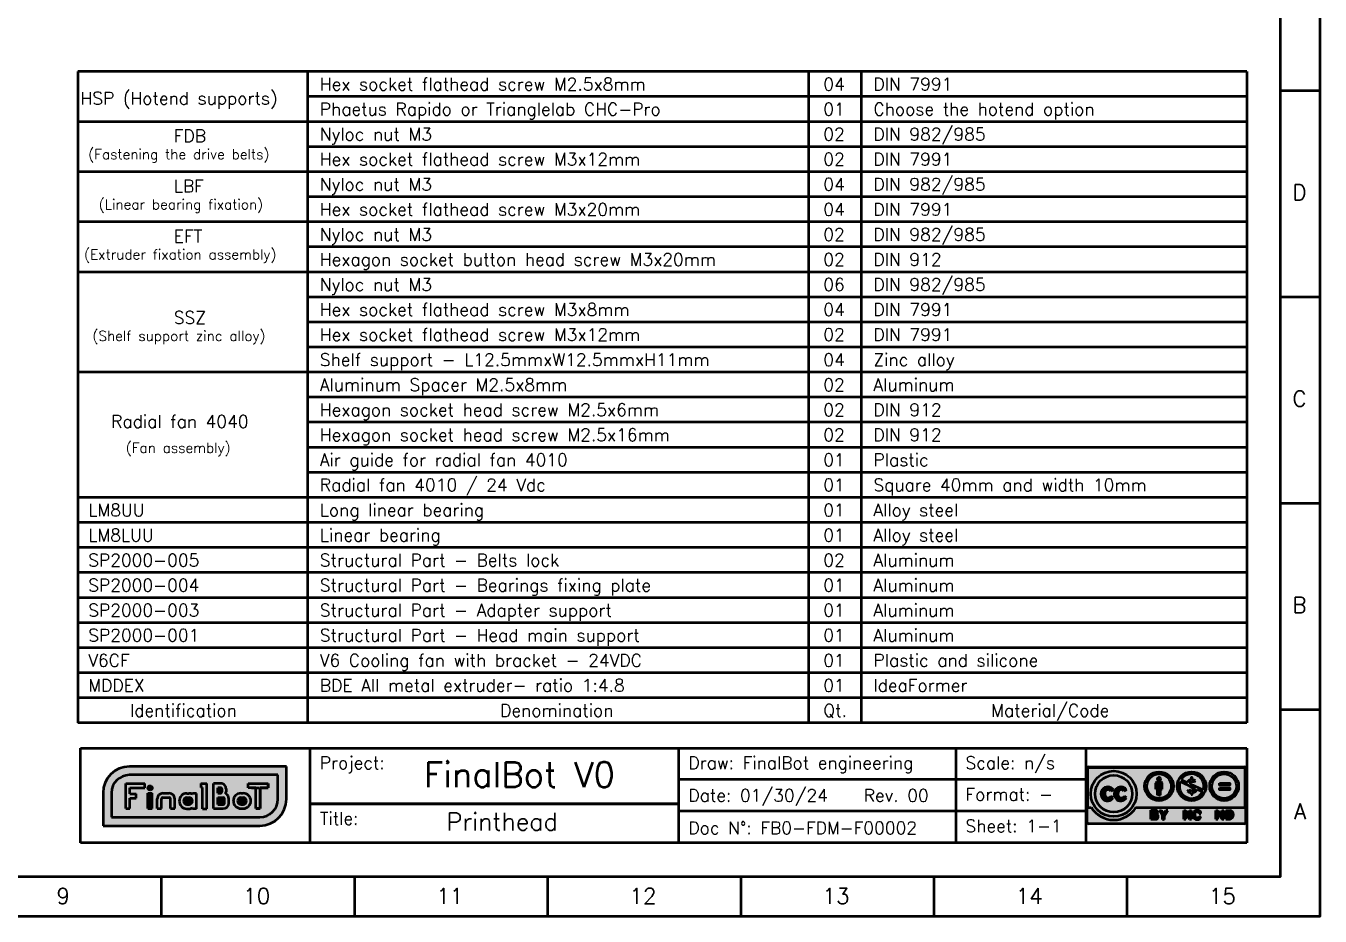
# Model space of a CAD drawing. Extents: x 22021 to 22715, y -7306 to -6812.
# Drawn here: x 22404.6 to 22714.6, y -7306 to -7092.8 of the extents above; entities that cross this region are included whole.
import ezdxf

# ---------------------------------------------------------------- set-up
doc = ezdxf.new("R2010")
doc.units = 0
doc.layers.add('Cotas', color=90, linetype='Continuous')
doc.layers.add('Peças Usinadas', color=120, linetype='Continuous', lineweight=50)
doc.styles.get("Standard").update_dxf_attribs({"font": 'romans.shx'})

# ---------------------------------------------------------------- blocks, each defined once
blk = doc.blocks.new('Logo CC')
at = {"layer": 'Peças Usinadas'}
h = blk.add_hatch(color=252, dxfattribs=at)
h.dxf.hatch_style = 1
h.paths.add_polyline_path([(20.48, 4.9, 0.414214), (20.04, 5.34), (-17.19, 5.34, 0.414214), (-17.63, 4.9), (-17.63, -7.85, 0.414214), (-17.19, -8.29), (20.04, -8.29, 0.414214), (20.48, -7.85), (20.48, 4.9)])
h.paths.add_polyline_path([(-16.56, -4.37), (-17.44, -4.37), (-17.44, 4.9, -0.414214), (-17.19, 5.15), (20.04, 5.15, -0.414214), (20.29, 4.9), (20.29, -4.37), (-5.84, -4.37, -0.563159), (-16.56, -4.37)], flags=16)
h.paths.add_polyline_path([(-16.67, -1.12, -1), (-5.73, -1.12, -1), (-16.67, -1.12)], flags=0)
h.paths.add_polyline_path([(-2.34, -5.06), (-1.12, -5.06, -0.661969), (-0.86, -6.06, -0.788457), (-1.09, -7.22), (-2.34, -7.22), (-2.34, -5.06)], flags=16)
h.paths.add_polyline_path([(-0.23, -5.14), (0.26, -5.14), (0.76, -5.98), (1.27, -5.14), (1.76, -5.14), (1, -6.41), (1, -7.27), (0.76, -7.27), (0.53, -7.27), (0.53, -6.41), (-0.23, -5.14)], flags=16)
h.paths.add_polyline_path([(5.57, -5.1), (6.05, -5.1), (6.97, -6.44), (6.97, -5.1), (7.45, -5.1), (7.45, -7.21), (6.97, -7.21), (6.05, -5.87), (6.05, -7.23), (5.57, -7.23), (5.57, -5.1)], flags=16)
h.paths.add_polyline_path([(7.82, -5.75, -0.213732), (8.48, -5.08, -0.134698), (9.1, -5.09, -0.397759), (9.71, -5.83), (9.24, -5.83, 0.6511), (8.35, -5.62, 0.22418), (8.31, -6.58, 0.699149), (9.24, -6.54), (9.71, -6.54, -0.390337), (8.8, -7.31, -0.329081), (7.83, -6.65, -0.166195), (7.82, -5.75)], flags=16)
h.paths.add_polyline_path([(13.29, -5.1), (13.77, -5.1), (14.7, -6.44), (14.7, -5.1), (15.18, -5.1), (15.18, -7.21), (14.7, -7.21), (13.77, -5.87), (13.77, -7.23), (13.29, -7.23), (13.29, -5.1)], flags=16)
h.paths.add_polyline_path([(15.66, -5.1), (16.59, -5.1, -0.863396), (16.59, -7.21), (15.66, -7.21), (15.66, -5.1)], flags=16)
h.paths.add_polyline_path([(16.02, -5.45), (16.59, -5.45, -0.611418), (16.59, -6.9), (16.02, -6.9), (16.02, -5.45)], flags=0)
h.paths.add_polyline_path([(-1.84, -5.45), (-1.29, -5.45, -0.888745), (-1.29, -5.94), (-1.84, -5.94), (-1.84, -5.45)], flags=0)
h.paths.add_polyline_path([(-1.84, -6.36), (-1.21, -6.36, -0.888745), (-1.21, -6.85), (-1.84, -6.85), (-1.84, -6.36)], flags=0)
h.paths.add_polyline_path([(-6.76, -1.12, -1), (-15.64, -1.12, -1), (-6.76, -1.12)], flags=0)
h.paths.add_polyline_path([(3.13, 0.69, -1), (-3.81, 0.69, -1), (3.13, 0.69)], flags=0)
h.paths.add_polyline_path([(2.59, 0.69, -1), (-3.27, 0.69, -1), (2.59, 0.69)], flags=0)
h.paths.add_polyline_path([(-1.12, 1.44, -0.414214), (-0.92, 1.64), (-0.34, 1.64), (0.23, 1.64, -0.414213), (0.43, 1.44), (0.43, 0), (0, 0), (0, -1.46), (-0.34, -1.46), (-0.69, -1.46), (-0.69, 0), (-1.12, 0), (-1.12, 1.44)], flags=0)
h.paths.add_polyline_path([(10.93, 0.69, -1), (3.99, 0.69, -1), (10.93, 0.69)], flags=0)
h.paths.add_polyline_path([(4.75, 1.8), (6.66, 0.93, 0.109981), (8.05, 0.21, -0.673703), (8.15, -0.15, -0.259108), (6.78, -0.18), (6.51, -0.48, 0.155874), (7.39, -0.85), (7.39, -1.33), (7.63, -1.33), (7.63, -0.85, 0.142846), (8.46, -0.56, 0.147289), (8.76, -0.04), (10.07, -0.64, -0.962523), (4.75, 1.8)], flags=0)
h.paths.add_polyline_path([(7.33, 1.73, -0.154068), (8.15, 1.66), (8.43, 1.96, 0.096441), (7.63, 2.24), (7.63, 2.76), (7.39, 2.76), (7.39, 2.26, 0.305146), (6.45, 1.57), (4.97, 2.24, -0.876811), (10.26, -0.18), (7.26, 1.21, -0.730169), (7.33, 1.73)], flags=0)
h.paths.add_polyline_path([(18.73, 0.69, -1), (11.79, 0.69, -1), (18.73, 0.69)], flags=0)
h.paths.add_polyline_path([(18.19, 0.69, -1), (12.33, 0.69, -1), (18.19, 0.69)], flags=0)
h.paths.add_polyline_path([(14.14, 1.43), (16.6, 1.43), (16.6, 0.97), (14.14, 0.97), (14.14, 1.43)], flags=0)
h.paths.add_polyline_path([(-11.27, -0.18), (-11.88, -0.53, 0.450891), (-13.11, -0.33, 0.349848), (-13.01, -1.97, 0.361747), (-11.79, -1.71), (-11.3, -2.06, -0.517788), (-13.86, -2.29, -0.339698), (-13.89, -0.09, -0.489965), (-11.27, -0.18)], flags=0)
h.paths.add_polyline_path([(-8.12, -0.18), (-8.73, -0.53, 0.450891), (-9.96, -0.33, 0.349848), (-9.86, -1.97, 0.361747), (-8.64, -1.71), (-8.15, -2.06, -0.517788), (-10.71, -2.29, -0.339698), (-10.74, -0.09, -0.489965), (-8.12, -0.18)], flags=0)
h.paths.add_polyline_path([(14.14, 0.28), (16.6, 0.28), (16.6, -0.19), (14.14, -0.19), (14.14, 0.28)], flags=0)
h.paths.add_polyline_path([(0.05, 2.45, -1), (-0.74, 2.45, -1), (0.05, 2.45)], flags=0)
h = blk.add_hatch(color=254, dxfattribs=at)
h.dxf.hatch_style = 1
h.paths.add_polyline_path([(20.29, 4.9, 0.414214), (20.04, 5.15), (-17.19, 5.15, 0.414214), (-17.44, 4.9), (-17.44, -4.37), (-16.56, -4.37, 0.563159), (-5.84, -4.37), (20.29, -4.37), (20.29, 4.9)])
h.paths.add_polyline_path([(-5.73, -1.12, -1), (-16.67, -1.12, -1), (-5.73, -1.12)], flags=16)
h.paths.add_polyline_path([(-6.76, -1.12, -1), (-15.64, -1.12, -1), (-6.76, -1.12)], flags=0)
h.paths.add_polyline_path([(3.13, 0.69, -1), (-3.81, 0.69, -1), (3.13, 0.69)], flags=16)
h.paths.add_polyline_path([(2.59, 0.69, -1), (-3.27, 0.69, -1), (2.59, 0.69)], flags=0)
h.paths.add_polyline_path([(-1.12, 1.44, -0.414214), (-0.92, 1.64), (-0.34, 1.64), (0.23, 1.64, -0.414213), (0.43, 1.44), (0.43, 0), (0, 0), (0, -1.46), (-0.34, -1.46), (-0.69, -1.46), (-0.69, 0), (-1.12, 0), (-1.12, 1.44)], flags=0)
h.paths.add_polyline_path([(10.93, 0.69, -1), (3.99, 0.69, -1), (10.93, 0.69)], flags=16)
h.paths.add_polyline_path([(4.75, 1.8), (6.66, 0.93, 0.109981), (8.05, 0.21, -0.673703), (8.15, -0.15, -0.259108), (6.78, -0.18), (6.51, -0.48, 0.155874), (7.39, -0.85), (7.39, -1.33), (7.63, -1.33), (7.63, -0.85, 0.142846), (8.46, -0.56, 0.147289), (8.76, -0.04), (10.07, -0.64, -0.962523), (4.75, 1.8)], flags=0)
h.paths.add_polyline_path([(7.33, 1.73, -0.154068), (8.15, 1.66), (8.43, 1.96, 0.096441), (7.63, 2.24), (7.63, 2.76), (7.39, 2.76), (7.39, 2.26, 0.305146), (6.45, 1.57), (4.97, 2.24, -0.876811), (10.26, -0.18), (7.26, 1.21, -0.730169), (7.33, 1.73)], flags=0)
h.paths.add_polyline_path([(18.73, 0.69, -1), (11.79, 0.69, -1), (18.73, 0.69)], flags=16)
h.paths.add_polyline_path([(18.19, 0.69, -1), (12.33, 0.69, -1), (18.19, 0.69)], flags=0)
h.paths.add_polyline_path([(14.14, 1.43), (16.6, 1.43), (16.6, 0.97), (14.14, 0.97), (14.14, 1.43)], flags=0)
h.paths.add_polyline_path([(-11.27, -0.18), (-11.88, -0.53, 0.450891), (-13.11, -0.33, 0.349848), (-13.01, -1.97, 0.361747), (-11.79, -1.71), (-11.3, -2.06, -0.517788), (-13.86, -2.29, -0.339698), (-13.89, -0.09, -0.489965), (-11.27, -0.18)], flags=0)
h.paths.add_polyline_path([(-8.12, -0.18), (-8.73, -0.53, 0.450891), (-9.96, -0.33, 0.349848), (-9.86, -1.97, 0.361747), (-8.64, -1.71), (-8.15, -2.06, -0.517788), (-10.71, -2.29, -0.339698), (-10.74, -0.09, -0.489965), (-8.12, -0.18)], flags=0)
h.paths.add_polyline_path([(14.14, 0.28), (16.6, 0.28), (16.6, -0.19), (14.14, -0.19), (14.14, 0.28)], flags=0)
h.paths.add_polyline_path([(0.05, 2.45, -1), (-0.74, 2.45, -1), (0.05, 2.45)], flags=0)
h = blk.add_hatch(color=252, dxfattribs=at)
h.dxf.hatch_style = 1
h.paths.add_polyline_path([(-5.73, -1.12, 1), (-16.67, -1.12, 1), (-5.73, -1.12)])
h.paths.add_polyline_path([(-15.64, -1.12, -1), (-6.76, -1.12, -1), (-15.64, -1.12)], flags=16)
h.paths.add_polyline_path([(-13.89, -0.09, -0.489965), (-11.27, -0.18), (-11.88, -0.53, 0.450891), (-13.11, -0.33, 0.349848), (-13.01, -1.97, 0.361747), (-11.79, -1.71), (-11.3, -2.06, -0.517788), (-13.86, -2.29, -0.339698), (-13.89, -0.09)], flags=0)
h.paths.add_polyline_path([(-10.74, -0.09, -0.489965), (-8.12, -0.18), (-8.73, -0.53, 0.450891), (-9.96, -0.33, 0.349848), (-9.86, -1.97, 0.361747), (-8.64, -1.71), (-8.15, -2.06, -0.517788), (-10.71, -2.29, -0.339698), (-10.74, -0.09)], flags=0)
h = blk.add_hatch(color=7, dxfattribs=at)
h.dxf.hatch_style = 1
h.paths.add_polyline_path([(-6.76, -1.12, 1), (-15.64, -1.12, 1), (-6.76, -1.12)])
h.paths.add_polyline_path([(-13.89, -0.09, -0.489965), (-11.27, -0.18), (-11.88, -0.53, 0.450891), (-13.11, -0.33, 0.349848), (-13.01, -1.97, 0.361747), (-11.79, -1.71), (-11.3, -2.06, -0.517788), (-13.86, -2.29, -0.339698), (-13.89, -0.09)], flags=16)
h.paths.add_polyline_path([(-10.74, -0.09, -0.489965), (-8.12, -0.18), (-8.73, -0.53, 0.450891), (-9.96, -0.33, 0.349848), (-9.86, -1.97, 0.361747), (-8.64, -1.71), (-8.15, -2.06, -0.517788), (-10.71, -2.29, -0.339698), (-10.74, -0.09)], flags=16)
h = blk.add_hatch(color=252, dxfattribs=at)
h.dxf.hatch_style = 1
h.paths.add_polyline_path([(3.13, 0.69, 1), (-3.81, 0.69, 1), (3.13, 0.69)])
h.paths.add_polyline_path([(2.59, 0.69, -1), (-3.27, 0.69, -1), (2.59, 0.69)], flags=16)
h.paths.add_polyline_path([(-0.92, 1.64), (-0.34, 1.64), (0.23, 1.64, -0.414213), (0.43, 1.44), (0.43, 0), (0, 0), (0, -1.46), (-0.34, -1.46), (-0.69, -1.46), (-0.69, 0), (-1.12, 0), (-1.12, 1.44, -0.414214), (-0.92, 1.64)], flags=0)
h.paths.add_polyline_path([(0.05, 2.45, -1), (-0.74, 2.45, -1), (0.05, 2.45)], flags=0)
h = blk.add_hatch(color=7, dxfattribs=at)
h.dxf.hatch_style = 1
h.paths.add_polyline_path([(2.59, 0.69, 1), (-3.27, 0.69, 1), (2.59, 0.69)])
h.paths.add_polyline_path([(-0.92, 1.64), (-0.34, 1.64), (0.23, 1.64, -0.414213), (0.43, 1.44), (0.43, 0), (0, 0), (0, -1.46), (-0.34, -1.46), (-0.69, -1.46), (-0.69, 0), (-1.12, 0), (-1.12, 1.44, -0.414214), (-0.92, 1.64)], flags=16)
h.paths.add_polyline_path([(0.05, 2.45, -1), (-0.74, 2.45, -1), (0.05, 2.45)], flags=16)
h = blk.add_hatch(color=252, dxfattribs=at)
h.dxf.hatch_style = 1
h.paths.add_polyline_path([(10.93, 0.69, 1), (3.99, 0.69, 1), (10.93, 0.69)])
h.paths.add_polyline_path([(4.75, 1.8), (6.66, 0.93, 0.109981), (8.05, 0.21, -0.673703), (8.15, -0.15, -0.259108), (6.78, -0.18), (6.51, -0.48, 0.155874), (7.39, -0.85), (7.39, -1.33), (7.63, -1.33), (7.63, -0.85, 0.142846), (8.46, -0.56, 0.147289), (8.76, -0.04), (10.07, -0.64, -0.962523), (4.75, 1.8)], flags=16)
h.paths.add_polyline_path([(10.26, -0.18), (7.26, 1.21, -0.730169), (7.33, 1.73, -0.154068), (8.15, 1.66), (8.43, 1.96, 0.096441), (7.63, 2.24), (7.63, 2.76), (7.39, 2.76), (7.39, 2.26, 0.305146), (6.45, 1.57), (4.97, 2.24, -0.876811), (10.26, -0.18)], flags=16)
h = blk.add_hatch(color=7, dxfattribs=at)
h.dxf.hatch_style = 1
h.paths.add_polyline_path([(7.39, 2.76), (7.63, 2.76), (7.63, 2.24, -0.096441), (8.43, 1.96), (8.15, 1.66, 0.154068), (7.33, 1.73, 0.730169), (7.26, 1.21), (10.26, -0.18, 0.876811), (4.97, 2.24), (6.45, 1.57, -0.305146), (7.39, 2.26), (7.39, 2.76)])
h = blk.add_hatch(color=252, dxfattribs=at)
h.dxf.hatch_style = 1
h.paths.add_polyline_path([(18.73, 0.69, 1), (11.79, 0.69, 1), (18.73, 0.69)])
h.paths.add_polyline_path([(18.19, 0.69, -1), (12.33, 0.69, -1), (18.19, 0.69)], flags=16)
h.paths.add_polyline_path([(14.14, 1.43), (16.6, 1.43), (16.6, 0.97), (14.14, 0.97), (14.14, 1.43)], flags=0)
h.paths.add_polyline_path([(14.14, 0.28), (16.6, 0.28), (16.6, -0.19), (14.14, -0.19), (14.14, 0.28)], flags=0)
h = blk.add_hatch(color=7, dxfattribs=at)
h.dxf.hatch_style = 1
h.paths.add_polyline_path([(12.33, 0.69, 1), (18.19, 0.69, 1), (12.33, 0.69)])
h.paths.add_polyline_path([(14.14, 1.43), (16.6, 1.43), (16.6, 0.97), (14.14, 0.97), (14.14, 1.43)], flags=16)
h.paths.add_polyline_path([(14.14, 0.28), (16.6, 0.28), (16.6, -0.19), (14.14, -0.19), (14.14, 0.28)], flags=16)
h = blk.add_hatch(color=252, dxfattribs=at)
h.dxf.hatch_style = 1
h.paths.add_polyline_path([(-11.3, -2.06), (-11.79, -1.71, -0.361747), (-13.01, -1.97, -0.349848), (-13.11, -0.33, -0.450891), (-11.88, -0.53), (-11.27, -0.18, 0.489965), (-13.89, -0.09, 0.339698), (-13.86, -2.29, 0.517788), (-11.3, -2.06)])
h = blk.add_hatch(color=252, dxfattribs=at)
h.dxf.hatch_style = 1
h.paths.add_polyline_path([(-8.15, -2.06), (-8.64, -1.71, -0.361747), (-9.86, -1.97, -0.349848), (-9.96, -0.33, -0.450891), (-8.73, -0.53), (-8.12, -0.18, 0.489965), (-10.74, -0.09, 0.339698), (-10.71, -2.29, 0.517788), (-8.15, -2.06)])
h = blk.add_hatch(color=252, dxfattribs=at)
h.dxf.hatch_style = 1
h.paths.add_polyline_path([(0.43, 1.44, 0.414214), (0.23, 1.64), (-0.34, 1.64), (-0.92, 1.64, 0.414214), (-1.12, 1.44), (-1.12, 0), (-0.69, 0), (-0.69, -1.46), (-0.34, -1.46), (0, -1.46), (0, 0), (0.43, 0), (0.43, 1.44)])
h = blk.add_hatch(color=252, dxfattribs=at)
h.dxf.hatch_style = 1
h.paths.add_polyline_path([(0.05, 2.45, 1), (-0.74, 2.45, 1), (0.05, 2.45)])
h = blk.add_hatch(color=7, dxfattribs=at)
h.dxf.hatch_style = 1
h.paths.add_polyline_path([(6.66, 0.93), (4.75, 1.8, 0.962523), (10.07, -0.64), (8.76, -0.04, -0.147289), (8.46, -0.56, -0.142846), (7.63, -0.85), (7.63, -1.33), (7.39, -1.33), (7.39, -0.85, -0.155874), (6.51, -0.48), (6.78, -0.18, 0.259108), (8.15, -0.15, 0.673703), (8.05, 0.21, -0.109981), (6.66, 0.93)])
h = blk.add_hatch(color=252, dxfattribs=at)
h.dxf.hatch_style = 1
h.paths.add_polyline_path([(16.6, 1.43), (14.14, 1.43), (14.14, 0.97), (16.6, 0.97), (16.6, 1.43)])
h = blk.add_hatch(color=252, dxfattribs=at)
h.dxf.hatch_style = 1
h.paths.add_polyline_path([(16.6, 0.28), (14.14, 0.28), (14.14, -0.19), (16.6, -0.19), (16.6, 0.28)])
h = blk.add_hatch(color=7, dxfattribs=at)
h.dxf.hatch_style = 1
h.paths.add_polyline_path([(-0.86, -6.06, 0.661969), (-1.12, -5.06), (-2.34, -5.06), (-2.34, -7.22), (-1.09, -7.22, 0.788457), (-0.86, -6.06)])
h.paths.add_polyline_path([(-1.84, -5.45), (-1.29, -5.45, -0.888745), (-1.29, -5.94), (-1.84, -5.94), (-1.84, -5.45)], flags=16)
h.paths.add_polyline_path([(-1.84, -6.36), (-1.21, -6.36, -0.888745), (-1.21, -6.85), (-1.84, -6.85), (-1.84, -6.36)], flags=16)
h = blk.add_hatch(color=252, dxfattribs=at)
h.dxf.hatch_style = 1
h.paths.add_polyline_path([(-1.29, -5.45), (-1.84, -5.45), (-1.84, -5.94), (-1.29, -5.94, 0.888745), (-1.29, -5.45)])
h = blk.add_hatch(color=7, dxfattribs=at)
h.dxf.hatch_style = 1
h.paths.add_polyline_path([(1.76, -5.14), (1.27, -5.14), (0.76, -5.98), (0.26, -5.14), (-0.23, -5.14), (0.53, -6.41), (0.53, -7.27), (0.76, -7.27), (1, -7.27), (1, -6.41), (1.76, -5.14)])
h = blk.add_hatch(color=7, dxfattribs=at)
h.dxf.hatch_style = 1
h.paths.add_polyline_path([(7.45, -5.1), (6.97, -5.1), (6.97, -6.44), (6.05, -5.1), (5.57, -5.1), (5.57, -7.23), (6.05, -7.23), (6.05, -5.87), (6.97, -7.21), (7.45, -7.21), (7.45, -5.1)])
h = blk.add_hatch(color=7, dxfattribs=at)
h.dxf.hatch_style = 1
h.paths.add_polyline_path([(9.71, -6.54), (9.24, -6.54, -0.699149), (8.31, -6.58, -0.22418), (8.35, -5.62, -0.6511), (9.24, -5.83), (9.71, -5.83, 0.397759), (9.1, -5.09, 0.134698), (8.48, -5.08, 0.213732), (7.82, -5.75, 0.166195), (7.83, -6.65, 0.329081), (8.8, -7.31, 0.390337), (9.71, -6.54)])
h = blk.add_hatch(color=7, dxfattribs=at)
h.dxf.hatch_style = 1
h.paths.add_polyline_path([(15.18, -5.1), (14.7, -5.1), (14.7, -6.44), (13.77, -5.1), (13.29, -5.1), (13.29, -7.23), (13.77, -7.23), (13.77, -5.87), (14.7, -7.21), (15.18, -7.21), (15.18, -5.1)])
h = blk.add_hatch(color=7, dxfattribs=at)
h.dxf.hatch_style = 1
h.paths.add_polyline_path([(16.59, -5.1), (15.66, -5.1), (15.66, -7.21), (16.59, -7.21, 0.863396), (16.59, -5.1)])
h.paths.add_polyline_path([(16.02, -5.45), (16.59, -5.45, -0.611418), (16.59, -6.9), (16.02, -6.9), (16.02, -5.45)], flags=16)
h = blk.add_hatch(color=252, dxfattribs=at)
h.dxf.hatch_style = 1
h.paths.add_polyline_path([(16.59, -5.45), (16.02, -5.45), (16.02, -6.9), (16.59, -6.9, 0.611418), (16.59, -5.45)])
h = blk.add_hatch(color=252, dxfattribs=at)
h.dxf.hatch_style = 1
h.paths.add_polyline_path([(-1.21, -6.36), (-1.84, -6.36), (-1.84, -6.85), (-1.21, -6.85, 0.888745), (-1.21, -6.36)])
for p, q in [((-17.85, 9.83), (-17.85, -12.87)), ((-17.85, 9.83), (20.69, 9.83)), ((20.69, 9.83), (20.69, -12.87)), ((20.69, -12.87), (-17.85, -12.87))]:
    blk.add_line(p, q, dxfattribs=at)
at = {"layer": 'Peças Usinadas', "color": 252}
for p, q in [((-17.63, 4.9), (-17.63, -7.85)), ((-17.44, 4.9), (-17.44, -4.37)), ((-17.19, 5.34), (20.04, 5.34)), ((-17.19, 5.15), (20.04, 5.15)), ((20.29, -4.37), (20.29, 4.9)), ((20.48, -7.85), (20.48, 4.9)), ((-1.12, 0), (-1.12, 1.44)), ((-0.69, 0), (-1.12, 0)), ((-0.92, 1.64), (-0.34, 1.64)), ((-0.69, -1.46), (-0.69, 0)), ((0.23, 1.64), (-0.34, 1.64)), ((0, 0), (0.43, 0)), ((0, -1.46), (0, 0)), ((0.43, 0), (0.43, 1.44)), ((4.75, 1.8), (6.66, 0.93)), ((4.97, 2.24), (6.45, 1.57)), ((7.26, 1.21), (10.26, -0.18)), ((8.15, 1.66), (8.43, 1.96)), ((-11.27, -0.18), (-11.88, -0.53)), ((-11.3, -2.06), (-11.79, -1.71)), ((-8.12, -0.18), (-8.73, -0.53)), ((-8.15, -2.06), (-8.64, -1.71)), ((-0.34, -1.46), (-0.69, -1.46)), ((-0.34, -1.46), (0, -1.46)), ((6.51, -0.48), (6.78, -0.18)), ((8.76, -0.04), (10.07, -0.64)), ((-17.44, -4.37), (-16.56, -4.37)), ((-5.84, -4.37), (20.29, -4.37)), ((-2.34, -5.06), (-1.12, -5.06)), ((-2.34, -7.22), (-2.34, -5.06)), ((-1.84, -5.94), (-1.84, -5.45)), ((-1.84, -5.45), (-1.29, -5.45)), ((-1.84, -5.94), (-1.29, -5.94)), ((-0.23, -5.14), (0.26, -5.14)), ((0.53, -6.41), (-0.23, -5.14)), ((0.76, -5.98), (0.26, -5.14)), ((0.76, -5.98), (1.27, -5.14)), ((1, -6.41), (1.76, -5.14)), ((1.76, -5.14), (1.27, -5.14)), ((5.57, -5.1), (6.05, -5.1)), ((5.57, -7.23), (5.57, -5.1)), ((6.05, -5.1), (6.97, -6.44)), ((6.05, -5.87), (6.97, -7.21)), ((6.05, -7.23), (6.05, -5.87)), ((6.97, -6.44), (6.97, -5.1)), ((6.97, -5.1), (7.45, -5.1)), ((7.45, -7.21), (7.45, -5.1)), ((9.24, -5.83), (9.71, -5.83)), ((13.29, -5.1), (13.77, -5.1)), ((13.29, -7.23), (13.29, -5.1)), ((13.77, -5.1), (14.7, -6.44)), ((13.77, -5.87), (14.7, -7.21)), ((13.77, -7.23), (13.77, -5.87)), ((14.7, -6.44), (14.7, -5.1)), ((14.7, -5.1), (15.18, -5.1)), ((15.18, -7.21), (15.18, -5.1)), ((15.66, -5.1), (16.59, -5.1)), ((15.66, -7.21), (15.66, -5.1)), ((16.59, -5.45), (16.02, -5.45)), ((16.02, -6.9), (16.02, -5.45)), ((20.04, -8.29), (-17.19, -8.29)), ((-2.34, -7.22), (-1.09, -7.22)), ((-1.84, -6.36), (-1.21, -6.36)), ((-1.84, -6.85), (-1.84, -6.36)), ((-1.84, -6.85), (-1.21, -6.85)), ((0.53, -7.27), (0.53, -6.41)), ((0.53, -7.27), (0.76, -7.27)), ((1, -7.27), (0.76, -7.27)), ((1, -7.27), (1, -6.41)), ((5.57, -7.23), (6.05, -7.23)), ((6.97, -7.21), (7.45, -7.21)), ((9.24, -6.54), (9.71, -6.54)), ((13.29, -7.23), (13.77, -7.23)), ((14.7, -7.21), (15.18, -7.21)), ((15.66, -7.21), (16.59, -7.21)), ((16.59, -6.9), (16.02, -6.9))]:
    blk.add_line(p, q, dxfattribs=at)
at = {"layer": 'Peças Usinadas', "color": 252, "flags": 128}
for points in [[(7.63, 2.24), (7.63, 2.76), (7.39, 2.76), (7.39, 2.26)], [(7.39, -1.33), (7.63, -1.33), (7.63, -0.85)], [(7.39, -0.85), (7.39, -1.33)]]:
    blk.add_lwpolyline(points, dxfattribs=at)
for points in [[(14.14, 1.43), (16.6, 1.43), (16.6, 0.97), (14.14, 0.97)], [(14.14, 0.28), (16.6, 0.28), (16.6, -0.19), (14.14, -0.19)]]:
    blk.add_lwpolyline(points, close=True, dxfattribs=at)
at = {"layer": 'Peças Usinadas', "color": 252}
for centre, radius in [((-11.2, -1.12), 5.47), ((-11.2, -1.12), 4.44), ((-0.34, 0.69), 3.47), ((-0.34, 0.69), 2.93), ((7.46, 0.69), 3.47), ((15.26, 0.69), 3.47), ((15.26, 0.69), 2.93), ((-0.35, 2.45), 0.394)]:
    blk.add_circle(centre, radius, dxfattribs=at)
for centre, radius, start, end in [((-17.19, 4.9), 0.44, 90, 180), ((-17.19, 4.9), 0.25, 90, 180), ((7.46, 0.69), 2.93, 342.9005, 147.879), ((20.04, 4.9), 0.44, 360, 90), ((20.04, 4.9), 0.25, 360, 90), ((-12.61, -1.14), 1.65, 35.899, 140.312), ((-9.46, -1.14), 1.65, 35.899, 140.312), ((-0.92, 1.44), 0.2, 90, 180), ((0.23, 1.44), 0.2, 360, 90), ((7.46, 0.69), 2.93, 157.5777, 333.2017), ((7.43, 1.22), 1.04, 92.4066, 160.2839), ((8.98, 3.7), 3.61, 230.0829, 255.1878), ((7.38, 1.46), 0.274, 100.5329, 245.0759), ((7.64, 0.38), 1.38, 67.9424, 102.9766), ((7.31, 0.05), 2.22, 59.7313, 81.7659), ((8.03, 0.01), 0.197, 307.7598, 83.633), ((-12.44, -1.17), 1.81, 143.2776, 218.3278), ((-12.66, -1.27), 1.57, 220.4297, 329.9279), ((-12.03, -1.08), 1.32, 145.1635, 222.2927), ((-12.59, -0.97), 0.834, 32.2581, 129.3387), ((-12.56, -1.11), 0.977, 242.5501, 322.0999), ((-9.29, -1.17), 1.81, 143.2776, 218.3278), ((-9.51, -1.27), 1.57, 220.4297, 329.9279), ((-8.88, -1.08), 1.32, 145.1635, 222.2927), ((-9.44, -0.97), 0.834, 32.2581, 129.3387), ((-9.41, -1.11), 0.977, 242.5501, 322.0999), ((7.53, 0.72), 1.58, 229.3802, 264.8188), ((7.44, 1.08), 1.41, 242.197, 300.3024), ((7.53, 0.72), 1.58, 273.4515, 305.9694), ((7.75, 0.21), 1.05, 312.6699, 346.185), ((-11.2, -1.12), 6.26, 211.2271, 328.7729), ((-1.32, -5.69), 0.246, 276.7421, 83.2579), ((-1.2, -5.61), 0.563, 307.4065, 81.4197), ((-1.11, -6.61), 0.605, 272.1182, 65.1353), ((9.14, -6.19), 1.39, 161.3638, 199.108), ((8.89, -6.15), 1.14, 111.2202, 159.478), ((9.34, -6.14), 1.12, 152.4639, 203.0066), ((8.75, -5.93), 0.504, 10.3325, 142.6051), ((8.78, -6.21), 1.17, 74.3385, 105.0244), ((9.01, -5.79), 0.705, 356.0828, 82.8454), ((16.43, -6.15), 1.06, 278.3856, 81.6144), ((16.22, -6.17), 0.813, 297.1152, 62.8848), ((-17.19, -7.85), 0.44, 180, 270), ((-1.24, -6.61), 0.246, 276.7421, 83.2579), ((8.76, -6.32), 0.992, 199.5295, 272.3911), ((8.77, -6.39), 0.498, 202.1633, 342.0005), ((8.84, -6.43), 0.878, 267.2945, 352.5847), ((20.04, -7.85), 0.44, 270, 360)]:
    blk.add_arc(centre, radius, start, end, dxfattribs=at)
blk = doc.blocks.new('Logo FinalBot')
at = {"layer": 'Peças Usinadas'}
h = blk.add_hatch(color=160, dxfattribs=at)
h.dxf.hatch_style = 1
h.paths.add_polyline_path([(20.07, -3.68), (20.07, 4.02), (-16.79, 4.02, 0.414214), (-22.99, -2.18), (-22.99, -9.88), (13.87, -9.88, 0.414214), (20.07, -3.68)])
h.paths.add_polyline_path([(-16.79, 2.02), (18.07, 2.02), (18.07, -3.68, -0.414214), (13.87, -7.88), (-20.99, -7.88), (-20.99, -2.18, -0.414214), (-16.79, 2.02)], flags=16)
h.paths.add_polyline_path([(-17.68, 0.02), (-13.16, 0.02), (-13.16, -0.98), (-16.68, -0.98), (-16.68, -2.43), (-15.18, -2.43), (-15.18, -3.43), (-16.68, -3.43), (-16.68, -5.88), (-17.68, -5.88), (-17.68, 0.02)], flags=0)
h.paths.add_polyline_path([(0, 0), (1.39, 0), (1.39, -5.9), (0.39, -5.9), (0.39, -0.93), (0, -0.93), (0, 0)], flags=0)
h.paths.add_polyline_path([(-11.45, -1.02, -1), (-12.45, -1.02, -1), (-11.45, -1.02)], flags=0)
h.paths.add_polyline_path([(2.96, 0.02), (4.68, 0.02, -0.004522), (4.7, 0.02, -0.411567), (5.9, -1.2), (5.9, -1.97, -0.084636), (5.83, -2.4, -0.287129), (6.56, -3.57), (6.56, -4.58, -0.414214), (5.26, -5.88), (2.96, -5.88), (2.96, 0.02)], flags=0)
h.paths.add_polyline_path([(-12.45, -2.27), (-11.45, -2.27), (-11.45, -5.88), (-12.45, -5.88), (-12.45, -2.27)], flags=0)
h.paths.add_polyline_path([(-10.25, -3.57, -0.414214), (-8.95, -2.27), (-7.45, -2.27, -0.414213), (-6.15, -3.57), (-6.15, -5.88), (-7.15, -5.88), (-7.15, -3.57, 0.414214), (-7.45, -3.27), (-8.95, -3.27, 0.414214), (-9.25, -3.57), (-9.25, -5.88), (-10.25, -5.88), (-10.25, -3.57)], flags=0)
h.paths.add_polyline_path([(-5.11, -4.09, -0.414214), (-3.31, -2.29), (-2.81, -2.29, -0.11565), (-2.01, -2.48), (-2.01, -2.29), (-1.01, -2.29), (-1.01, -5.9), (-2.01, -5.9), (-2.01, -5.71, -0.114336), (-2.8, -5.9), (-3.3, -5.9, -0.411757), (-5.11, -4.09)], flags=0)
h.paths.add_polyline_path([(-4.11, -4.09, -0.414214), (-3.31, -3.29), (-2.81, -3.29, -0.414213), (-2.01, -4.09), (-2.01, -4.21, -0.37241), (-2.8, -4.9), (-3.3, -4.9, -0.40873), (-4.11, -4.09)], flags=0)
h.paths.add_polyline_path([(3.96, -3.27), (5.26, -3.27, -0.414214), (5.56, -3.57), (5.56, -4.58, -0.414214), (5.26, -4.88), (3.96, -4.88), (3.96, -3.27)], flags=0)
h.paths.add_polyline_path([(7.6, -4.07, -0.414214), (9.4, -2.27), (9.92, -2.27, -0.414214), (11.72, -4.07, -0.411757), (9.91, -5.87), (9.41, -5.87, -0.411757), (7.6, -4.07)], flags=0)
h.paths.add_polyline_path([(8.6, -4.07, -0.414214), (9.4, -3.27), (9.92, -3.27, -0.414214), (10.72, -4.07, -0.40873), (9.91, -4.87), (9.41, -4.87, -0.40873), (8.6, -4.07)], flags=0)
h.paths.add_polyline_path([(3.96, -0.98), (4.68, -0.98, -0.007603), (4.69, -0.98, -0.003081), (4.69, -0.98, -0.407969), (4.9, -1.2), (4.9, -1.97, -0.414214), (4.6, -2.27), (3.96, -2.27), (3.96, -0.98)], flags=0)
h = blk.add_hatch(color=7, dxfattribs=at)
h.dxf.hatch_style = 1
h.paths.add_polyline_path([(18.07, 2.02), (-16.79, 2.02, 0.414214), (-20.99, -2.18), (-20.99, -7.88), (13.87, -7.88, 0.414214), (18.07, -3.68), (18.07, 2.02)])
h.paths.add_polyline_path([(-17.68, 0.02), (-13.16, 0.02), (-13.16, -0.98), (-16.68, -0.98), (-16.68, -2.43), (-15.18, -2.43), (-15.18, -3.43), (-16.68, -3.43), (-16.68, -5.88), (-17.68, -5.88), (-17.68, 0.02)], flags=16)
h.paths.add_polyline_path([(-12.45, -2.27), (-11.45, -2.27), (-11.45, -5.88), (-12.45, -5.88), (-12.45, -2.27)], flags=16)
h.paths.add_polyline_path([(-8.95, -2.27), (-7.45, -2.27, -0.414213), (-6.15, -3.57), (-6.15, -5.88), (-7.15, -5.88), (-7.15, -3.57, 0.414214), (-7.45, -3.27), (-8.95, -3.27, 0.414214), (-9.25, -3.57), (-9.25, -5.88), (-10.25, -5.88), (-10.25, -3.57, -0.414214), (-8.95, -2.27)], flags=16)
h.paths.add_polyline_path([(-3.31, -2.29), (-2.81, -2.29, -0.11565), (-2.01, -2.48), (-2.01, -2.29), (-1.01, -2.29), (-1.01, -5.9), (-2.01, -5.9), (-2.01, -5.71, -0.114336), (-2.8, -5.9), (-3.3, -5.9, -0.411757), (-5.11, -4.09, -0.414214), (-3.31, -2.29)], flags=16)
h.paths.add_polyline_path([(-3.31, -3.29), (-2.81, -3.29, -0.414213), (-2.01, -4.09), (-2.01, -4.21, -0.37241), (-2.8, -4.9), (-3.3, -4.9, -0.40873), (-4.11, -4.09, -0.414214), (-3.31, -3.29)], flags=0)
h.paths.add_polyline_path([(0.39, -0.93), (0, -0.93), (0, 0), (1.39, 0), (1.39, -5.9), (0.39, -5.9), (0.39, -0.93)], flags=16)
h.paths.add_polyline_path([(2.96, 0.02), (4.68, 0.02, -0.004522), (4.7, 0.02, -0.411567), (5.9, -1.2), (5.9, -1.97, -0.084636), (5.83, -2.4, -0.287129), (6.56, -3.57), (6.56, -4.58, -0.414214), (5.26, -5.88), (2.96, -5.88), (2.96, 0.02)], flags=16)
h.paths.add_polyline_path([(3.96, -3.27), (5.26, -3.27, -0.414214), (5.56, -3.57), (5.56, -4.58, -0.414214), (5.26, -4.88), (3.96, -4.88), (3.96, -3.27)], flags=0)
h.paths.add_polyline_path([(9.4, -2.27), (9.92, -2.27, -0.414214), (11.72, -4.07, -0.411757), (9.91, -5.87), (9.41, -5.87, -0.411757), (7.6, -4.07, -0.414214), (9.4, -2.27)], flags=16)
h.paths.add_polyline_path([(9.4, -3.27), (9.92, -3.27, -0.414214), (10.72, -4.07, -0.40873), (9.91, -4.87), (9.41, -4.87, -0.40873), (8.6, -4.07, -0.414214), (9.4, -3.27)], flags=0)
h.paths.add_polyline_path([(12.92, -0.98), (11.87, -0.98), (11.07, -0.98), (11.07, 0.02), (15.77, 0.02), (15.77, -0.98), (13.92, -0.98), (13.92, -5.87), (12.92, -5.87), (12.92, -0.98)], flags=16)
h.paths.add_polyline_path([(-11.45, -1.02, -1), (-12.45, -1.02, -1), (-11.45, -1.02)], flags=16)
h.paths.add_polyline_path([(3.96, -0.98), (4.68, -0.98, -0.007603), (4.69, -0.98, -0.003081), (4.69, -0.98, -0.407969), (4.9, -1.2), (4.9, -1.97, -0.414214), (4.6, -2.27), (3.96, -2.27), (3.96, -0.98)], flags=0)
h = blk.add_hatch(color=160, dxfattribs=at)
h.dxf.hatch_style = 1
h.paths.add_polyline_path([(-15.18, -2.43), (-16.68, -2.43), (-16.68, -0.98), (-13.16, -0.98), (-13.16, 0.02), (-17.68, 0.02), (-17.68, -5.88), (-16.68, -5.88), (-16.68, -3.43), (-15.18, -3.43), (-15.18, -2.43)])
h = blk.add_hatch(color=160, dxfattribs=at)
h.dxf.hatch_style = 1
h.paths.add_polyline_path([(1.39, 0), (0, 0), (0, -0.93), (0.39, -0.93), (0.39, -5.9), (1.39, -5.9), (1.39, 0)])
h = blk.add_hatch(color=160, dxfattribs=at)
h.dxf.hatch_style = 1
h.paths.add_polyline_path([(6.56, -4.58), (6.56, -3.57, 0.287129), (5.83, -2.4, 0.084636), (5.9, -1.97), (5.9, -1.2, 0.411567), (4.7, 0.02), (4.68, 0.02), (2.96, 0.02), (2.96, -5.88), (5.26, -5.88, 0.414213), (6.56, -4.58)])
h.paths.add_polyline_path([(3.96, -0.98), (4.68, -0.98, -0.007603), (4.69, -0.98, -0.003081), (4.69, -0.98, -0.407969), (4.9, -1.2), (4.9, -1.97, -0.414214), (4.6, -2.27), (3.96, -2.27), (3.96, -0.98)], flags=16)
h.paths.add_polyline_path([(3.96, -3.27), (5.26, -3.27, -0.414214), (5.56, -3.57), (5.56, -4.58, -0.414214), (5.26, -4.88), (3.96, -4.88), (3.96, -3.27)], flags=16)
h = blk.add_hatch(color=160, dxfattribs=at)
h.dxf.hatch_style = 1
h.paths.add_polyline_path([(15.77, 0.02), (11.07, 0.02), (11.07, -0.98), (12.92, -0.98), (12.92, -5.87), (13.92, -5.87), (13.92, -0.98), (15.77, -0.98), (15.77, 0.02)])
h = blk.add_hatch(color=160, dxfattribs=at)
h.dxf.hatch_style = 1
h.paths.add_polyline_path([(-11.45, -1.02, 1), (-12.45, -1.02, 1), (-11.45, -1.02)])
h = blk.add_hatch(color=160, dxfattribs=at)
h.dxf.hatch_style = 1
h.paths.add_polyline_path([(-11.45, -2.27), (-12.45, -2.27), (-12.45, -5.88), (-11.45, -5.88), (-11.45, -2.27)])
h = blk.add_hatch(color=160, dxfattribs=at)
h.dxf.hatch_style = 1
h.paths.add_polyline_path([(-7.45, -2.27), (-8.95, -2.27, 0.414214), (-10.25, -3.57), (-10.25, -5.88), (-9.25, -5.88), (-9.25, -3.57, -0.414214), (-8.95, -3.27), (-7.45, -3.27, -0.414213), (-7.15, -3.57), (-7.15, -5.88), (-6.15, -5.88), (-6.15, -3.57, 0.414214), (-7.45, -2.27)])
h = blk.add_hatch(color=160, dxfattribs=at)
h.dxf.hatch_style = 1
h.paths.add_polyline_path([(-1.01, -2.29), (-2.01, -2.29), (-2.01, -2.48, 0.11565), (-2.81, -2.29), (-3.31, -2.29, 0.414214), (-5.11, -4.09, 0.411757), (-3.3, -5.9), (-2.8, -5.9, 0.114336), (-2.01, -5.71), (-2.01, -5.9), (-1.01, -5.9), (-1.01, -2.29)])
h.paths.add_polyline_path([(-4.11, -4.09, -0.414214), (-3.31, -3.29), (-2.81, -3.29, -0.414214), (-2.01, -4.09), (-2.01, -4.21, -0.37241), (-2.8, -4.9), (-3.3, -4.9, -0.40873), (-4.11, -4.09)], flags=16)
h = blk.add_hatch(color=7, dxfattribs=at)
h.dxf.hatch_style = 1
h.paths.add_polyline_path([(4.9, -1.2, 0.407969), (4.69, -0.98), (4.68, -0.98), (3.96, -0.98), (3.96, -2.27), (4.6, -2.27, 0.414214), (4.9, -1.97), (4.9, -1.2)])
h = blk.add_hatch(color=160, dxfattribs=at)
h.dxf.hatch_style = 1
h.paths.add_polyline_path([(11.72, -4.07, 0.414214), (9.92, -2.27), (9.4, -2.27, 0.414214), (7.6, -4.07, 0.411757), (9.41, -5.87), (9.91, -5.87, 0.411757), (11.72, -4.07)])
h.paths.add_polyline_path([(8.6, -4.07, -0.414214), (9.4, -3.27), (9.92, -3.27, -0.414214), (10.72, -4.07, -0.40873), (9.91, -4.87), (9.41, -4.87, -0.40873), (8.6, -4.07)], flags=16)
h = blk.add_hatch(color=7, dxfattribs=at)
h.dxf.hatch_style = 1
h.paths.add_polyline_path([(-2.81, -3.29), (-3.31, -3.29, 0.414214), (-4.11, -4.09, 0.40873), (-3.3, -4.9), (-2.8, -4.9, 0.372409), (-2.01, -4.21), (-2.01, -4.09, 0.414214), (-2.81, -3.29)])
h = blk.add_hatch(color=7, dxfattribs=at)
h.dxf.hatch_style = 1
h.paths.add_polyline_path([(5.56, -3.57, 0.414214), (5.26, -3.27), (3.96, -3.27), (3.96, -4.88), (5.26, -4.88, 0.414214), (5.56, -4.58), (5.56, -3.57)])
h = blk.add_hatch(color=7, dxfattribs=at)
h.dxf.hatch_style = 1
h.paths.add_polyline_path([(9.92, -3.27), (9.4, -3.27, 0.414214), (8.6, -4.07, 0.40873), (9.41, -4.87), (9.91, -4.87, 0.40873), (10.72, -4.07, 0.414214), (9.92, -3.27)])
at = {"layer": 'Peças Usinadas', "color": 160}
for p, q in [((20.07, 4.02), (-16.79, 4.02)), ((20.07, -3.68), (20.07, 4.02)), ((-17.68, 0.02), (-13.16, 0.02)), ((-17.68, -5.88), (-17.68, 0.02)), ((18.07, 2.02), (-16.79, 2.02)), ((-13.16, -0.98), (-13.16, 0.02)), ((0, 0), (1.39, 0)), ((0, 0), (0, -0.93)), ((1.39, -5.9), (1.39, 0)), ((4.7, 0.02), (2.96, 0.02)), ((2.96, -5.88), (2.96, 0.02)), ((11.07, 0.02), (15.77, 0.02)), ((11.07, -0.98), (11.07, 0.02)), ((11.07, 0.02), (15.77, 0.02)), ((11.07, -0.98), (11.07, 0.02)), ((15.77, -0.98), (15.77, 0.02)), ((15.77, 0.02), (15.77, -0.98)), ((18.07, -3.68), (18.07, 2.02)), ((-22.99, -2.18), (-22.99, -9.88)), ((-20.99, -2.18), (-20.99, -7.88)), ((-16.68, -2.43), (-16.68, -0.98)), ((-16.68, -0.98), (-13.16, -0.98)), ((-16.68, -2.43), (-15.18, -2.43)), ((-15.18, -3.43), (-15.18, -2.43)), ((-12.45, -2.27), (-11.45, -2.27)), ((-12.45, -5.88), (-12.45, -2.27)), ((-11.45, -5.88), (-11.45, -2.27)), ((-8.95, -2.27), (-7.45, -2.27)), ((-3.31, -2.29), (-2.81, -2.29)), ((-2.01, -2.48), (-2.01, -2.29)), ((-1.01, -2.29), (-2.01, -2.29)), ((-1.01, -5.9), (-1.01, -2.29)), ((0.39, -0.93), (0, -0.93)), ((0.39, -5.9), (0.39, -0.93)), ((4.7, -0.98), (3.96, -0.98)), ((3.96, -2.27), (3.96, -0.98)), ((3.96, -2.27), (4.6, -2.27)), ((4.9, -1.2), (4.9, -1.97)), ((5.9, -1.2), (5.9, -1.97)), ((9.4, -2.27), (9.92, -2.27)), ((12.92, -0.98), (11.07, -0.98)), ((11.87, -0.98), (13.72, -0.98)), ((12.92, -5.87), (12.92, -0.98)), ((12.92, -5.87), (12.92, -0.98)), ((13.92, -0.98), (15.77, -0.98)), ((13.92, -5.87), (13.92, -0.98)), ((13.92, -0.98), (13.92, -5.87)), ((15.77, -0.98), (13.92, -0.98)), ((-17.68, -5.88), (-16.68, -5.88)), ((-16.68, -3.43), (-15.18, -3.43)), ((-16.68, -5.88), (-16.68, -3.43)), ((-12.45, -5.88), (-11.45, -5.88)), ((-10.25, -5.88), (-10.25, -3.57)), ((-10.25, -5.88), (-9.25, -5.88)), ((-9.25, -5.88), (-9.25, -3.57)), ((-8.95, -3.27), (-7.45, -3.27)), ((-7.15, -5.88), (-7.15, -3.57)), ((-7.15, -5.88), (-6.15, -5.88)), ((-6.15, -5.88), (-6.15, -3.57)), ((-3.31, -3.29), (-2.81, -3.29)), ((-3.3, -4.9), (-2.8, -4.9)), ((-3.3, -5.9), (-2.8, -5.9)), ((-2.01, -4.21), (-2.01, -4.09)), ((-2.01, -5.9), (-2.01, -5.71)), ((-1.01, -5.9), (-2.01, -5.9)), ((0.39, -5.9), (1.39, -5.9)), ((2.96, -5.88), (5.26, -5.88)), ((3.96, -4.88), (3.96, -3.27)), ((3.96, -3.27), (5.26, -3.27)), ((3.96, -4.88), (5.26, -4.88)), ((5.56, -4.58), (5.56, -3.57)), ((6.56, -4.58), (6.56, -3.57)), ((9.4, -3.27), (9.92, -3.27)), ((9.41, -4.87), (9.91, -4.87)), ((9.41, -5.87), (9.91, -5.87)), ((12.92, -5.87), (13.92, -5.87)), ((13.92, -5.87), (12.92, -5.87)), ((-20.99, -7.88), (13.87, -7.88)), ((-22.99, -9.88), (13.87, -9.88))]:
    blk.add_line(p, q, dxfattribs=at)
blk.add_circle((-11.95, -1.02), 0.5, dxfattribs=at)
for centre, radius, start, end in [((-16.79, -2.18), 6.2, 90, 180), ((-16.79, -2.18), 4.2, 90, 180), ((4.69, -1.2), 1.22, 0, 91.2243), ((-8.95, -3.57), 1.3, 90, 180), ((-7.45, -3.57), 1.3, 360, 90), ((-3.31, -4.09), 1.8, 90, 180), ((-2.81, -4.09), 1.8, 63.6122, 90), ((4.6, -1.97), 0.3, 270, 360), ((4.69, -1.2), 0.218, 360, 91.2243), ((4.69, -1.2), 0.218, 360, 89.4819), ((4.6, -1.97), 1.3, 340.6489, 360), ((5.26, -3.57), 1.3, 360, 64.0812), ((5.26, -3.57), 1.3, 360, 64.0812), ((9.4, -4.07), 1.8, 90, 180), ((9.92, -4.07), 1.8, 0, 90), ((-8.95, -3.57), 0.299, 90, 180), ((-7.45, -3.57), 0.299, 0, 90), ((-3.3, -4.08), 1.81, 180.2938, 269.8127), ((-3.31, -4.09), 0.8, 90, 180), ((-3.3, -4.08), 0.814, 180.6566, 269.5819), ((-2.81, -4.09), 0.8, 0, 90), ((-2.8, -4.1), 0.8, 270, 351.7033), ((-2.8, -4.1), 1.8, 270, 296.0907), ((5.26, -3.57), 0.3, 0, 90), ((5.26, -4.58), 1.3, 270, 360), ((5.26, -4.58), 0.3, 270, 360), ((9.42, -4.06), 1.81, 180.2938, 269.8127), ((9.4, -4.07), 0.8, 90, 180), ((9.42, -4.06), 0.814, 180.6566, 269.5819), ((9.91, -4.06), 0.814, 270.4181, 359.3434), ((9.91, -4.06), 1.81, 270.1873, 359.7062), ((9.92, -4.07), 0.8, 0, 90), ((13.87, -3.68), 6.2, 270, 360), ((13.87, -3.68), 4.2, 270, 360)]:
    blk.add_arc(centre, radius, start, end, dxfattribs=at)

msp = doc.modelspace()

# ---------------------------------------------------------------- linework, layer by layer
at = {"layer": 'Peças Usinadas'}
for p, q in [((22417.079, -7103.762), (22417.079, -7259.762)), ((22697.049, -7103.762), (22417.079, -7103.762)), ((22472.077, -7103.762), (22472.077, -7259.762)), ((22592.077, -7103.762), (22592.077, -7259.762)), ((22604.677, -7103.762), (22604.677, -7259.762)), ((22697.049, -7103.762), (22697.049, -7259.762)), ((22697.049, -7109.762), (22472.077, -7109.762)), ((22714.599, -7108.372), (22705.149, -7108.372)), ((22697.049, -7115.762), (22417.079, -7115.762)), ((22697.049, -7121.762), (22472.077, -7121.762)), ((22697.049, -7127.762), (22417.079, -7127.762)), ((22697.049, -7133.762), (22472.077, -7133.762)), ((22697.049, -7139.762), (22417.079, -7139.762)), ((22697.049, -7145.762), (22472.077, -7145.762)), ((22697.049, -7151.762), (22417.079, -7151.762)), ((22697.049, -7157.762), (22472.077, -7157.762)), ((22714.599, -7157.782), (22705.149, -7157.782)), ((22697.049, -7163.762), (22472.077, -7163.762)), ((22697.049, -7169.762), (22472.077, -7169.762)), ((22697.049, -7175.762), (22417.079, -7175.762)), ((22697.049, -7175.762), (22417.079, -7175.762)), ((22697.049, -7181.762), (22472.077, -7181.762)), ((22697.049, -7187.762), (22472.077, -7187.762)), ((22697.049, -7193.762), (22472.077, -7193.762)), ((22697.049, -7199.762), (22472.077, -7199.762)), ((22697.049, -7205.762), (22417.079, -7205.762)), ((22714.599, -7207.192), (22705.149, -7207.192)), ((22697.049, -7211.762), (22417.079, -7211.762)), ((22697.049, -7217.762), (22417.079, -7217.762)), ((22697.049, -7223.762), (22417.079, -7223.762)), ((22697.049, -7223.762), (22417.079, -7223.762)), ((22697.049, -7229.762), (22417.079, -7229.762)), ((22697.049, -7235.762), (22417.079, -7235.762)), ((22697.049, -7241.762), (22417.079, -7241.762)), ((22697.049, -7241.762), (22429.477, -7241.762)), ((22697.049, -7247.762), (22417.079, -7247.762)), ((22697.049, -7253.762), (22417.079, -7253.762)), ((22714.599, -7256.602), (22705.149, -7256.602)), ((22697.049, -7259.762), (22417.079, -7259.762)), ((22417.663, -7265.762), (22697.049, -7265.762)), ((22417.663, -7288.463), (22417.663, -7265.762)), ((22472.661, -7279.092), (22472.661, -7265.762)), ((22560.94, -7265.762), (22560.94, -7279.092)), ((22627.308, -7265.762), (22627.308, -7288.463)), ((22658.508, -7265.762), (22658.508, -7288.463)), ((22697.049, -7265.762), (22697.049, -7288.463)), ((22658.508, -7273.331), (22560.94, -7273.331)), ((22560.94, -7279.092), (22472.661, -7279.092)), ((22472.661, -7279.092), (22560.94, -7279.092)), ((22472.661, -7288.463), (22472.661, -7279.092)), ((22560.94, -7279.092), (22560.94, -7288.463)), ((22658.508, -7280.897), (22560.94, -7280.897)), ((22697.049, -7288.463), (22417.663, -7288.463)), ((22705.149, -7296.563), (22705.149, -7290.893)), ((22437.037, -7296.563), (22437.037, -7306.013)), ((22483.297, -7296.563), (22483.297, -7306.013)), ((22529.558, -7296.563), (22529.558, -7306.013)), ((22575.818, -7296.563), (22575.818, -7306.013)), ((22622.078, -7296.563), (22622.078, -7306.013)), ((22668.339, -7296.563), (22668.339, -7306.013))]:
    msp.add_line(p, q, dxfattribs=at)
at = {"layer": 'Peças Usinadas', "flags": 128}
for points in [[(22020.694, -7306.013), (22714.599, -7306.013), (22714.599, -6811.91), (22020.694, -6811.91)], [(22030.144, -7296.563), (22705.149, -7296.563), (22705.149, -6821.36), (22030.144, -6821.36)]]:
    msp.add_lwpolyline(points, close=True, dxfattribs=at)

# ---------------------------------------------------------------- block references
at = {"layer": 'Peças Usinadas'}
msp.add_blockref('Logo CC', (22676.355, -7275.593), dxfattribs=at)
at = {"layer": 'Peças Usinadas', "xscale": 1.019700050354004, "yscale": 1.019700050354004, "zscale": 1.019700050354004}
msp.add_blockref('Logo FinalBot', (22446.531, -7274.279), dxfattribs=at)

# ---------------------------------------------------------------- texts
at = {"layer": 'Cotas'}
for s, height, p in [('HSP (Hotend supports)', 3, (22417.681, -7111.667)), ('Hex socket flathead screw M2.5x8mm', 3, (22475.006, -7108.262)), ('04', 3, (22595.606, -7108.262)), ('DIN 7991', 3, (22607.606, -7108.262)), ('Phaetus Rapido or Trianglelab CHC-Pro', 3, (22475.006, -7114.262)), ('01', 3, (22595.606, -7114.262)), ('Choose the hotend option', 3, (22607.606, -7114.262)), ('Nyloc nut M3', 3, (22475.006, -7120.262)), ('02', 3, (22595.606, -7120.262)), ('DIN 982/985', 3, (22607.606, -7120.262)), ('FDB', 3, (22440.025, -7120.667)), ('(Fastening the drive belts)', 2.4, (22419.535, -7124.762)), ('Hex socket flathead screw M3x12mm', 3, (22475.006, -7126.262)), ('02', 3, (22595.606, -7126.262)), ('DIN 7991', 3, (22607.606, -7126.262)), ('LBF', 3, (22440.025, -7132.667)), ('Nyloc nut M3', 3, (22475.006, -7132.262)), ('04', 3, (22595.606, -7132.262)), ('DIN 982/985', 3, (22607.606, -7132.262)), ('D', 3.78, (22707.976, -7134.574)), ('(Linear bearing fixation)', 2.4, (22422.035, -7136.762)), ('Hex socket flathead screw M3x20mm', 3, (22475.006, -7138.262)), ('04', 3, (22595.606, -7138.262)), ('DIN 7991', 3, (22607.606, -7138.262)), ('EFT', 3, (22440.025, -7144.667)), ('Nyloc nut M3', 3, (22475.006, -7144.262)), ('02', 3, (22595.606, -7144.262)), ('DIN 982/985', 3, (22607.606, -7144.262)), ('(Extruder fixation assembly)', 2.4, (22418.535, -7148.762)), ('Hexagon socket button head screw M3x20mm', 3, (22475.006, -7150.262)), ('02', 3, (22595.606, -7150.262)), ('DIN 912', 3, (22607.606, -7150.262)), ('Nyloc nut M3', 3, (22475.006, -7156.262)), ('06', 3, (22595.606, -7156.262)), ('DIN 982/985', 3, (22607.606, -7156.262)), ('Hex socket flathead screw M3x8mm', 3, (22475.006, -7162.262)), ('04', 3, (22595.606, -7162.262)), ('DIN 7991', 3, (22607.606, -7162.262)), ('SSZ', 3, (22440.025, -7164.167)), ('(Shelf support zinc alloy)', 2.4, (22420.535, -7168.262)), ('Hex socket flathead screw M3x12mm', 3, (22475.006, -7168.262)), ('02', 3, (22595.606, -7168.262)), ('DIN 7991', 3, (22607.606, -7168.262)), ('Shelf support - L12.5mmxW12.5mmxH11mm', 3, (22475.006, -7174.262)), ('04', 3, (22595.606, -7174.262)), ('Zinc alloy', 3, (22607.606, -7174.262)), ('Aluminum Spacer M2.5x8mm', 3, (22475.006, -7180.262)), ('02', 3, (22595.606, -7180.262)), ('Aluminum', 3, (22607.606, -7180.262)), ('C', 3.78, (22707.976, -7183.984)), ('Hexagon socket head screw M2.5x6mm', 3, (22475.006, -7186.262)), ('02', 3, (22595.606, -7186.262)), ('DIN 912', 3, (22607.606, -7186.262)), ('Radial fan 4040', 3, (22425.025, -7189.064)), ('Hexagon socket head screw M2.5x16mm', 3, (22475.006, -7192.262)), ('02', 3, (22595.606, -7192.262)), ('DIN 912', 3, (22607.606, -7192.262)), ('(Fan assembly)', 2.4, (22428.535, -7195.064)), ('Air guide for radial fan 4010', 3, (22475.006, -7198.262)), ('01', 3, (22595.606, -7198.262)), ('Plastic', 3, (22607.606, -7198.262)), ('Radial fan 4010 / 24 Vdc', 3, (22475.006, -7204.262)), ('Square 40mm and width 10mm', 3, (22607.606, -7204.262)), ('01', 3, (22595.606, -7204.262)), ('LM8UU', 3, (22419.535, -7210.262)), ('Long linear bearing', 3, (22475.006, -7210.262)), ('01', 3, (22595.606, -7210.262)), ('Alloy steel', 3, (22607.606, -7210.262)), ('LM8LUU', 3, (22419.535, -7216.262)), ('Linear bearing', 3, (22475.006, -7216.262)), ('01', 3, (22595.606, -7216.262)), ('Alloy steel', 3, (22607.606, -7216.262)), ('SP2000-005', 3, (22419.535, -7222.262)), ('Structural Part - Belts lock', 3, (22475.006, -7222.262)), ('02', 3, (22595.606, -7222.262)), ('Aluminum', 3, (22607.606, -7222.262)), ('SP2000-004', 3, (22419.535, -7228.262)), ('Structural Part - Bearings fixing plate', 3, (22475.006, -7228.262)), ('01', 3, (22595.606, -7228.262)), ('Aluminum', 3, (22607.606, -7228.262)), ('SP2000-003', 3, (22419.535, -7234.262)), ('Structural Part - Adapter support', 3, (22475.006, -7234.262)), ('01', 3, (22595.606, -7234.262)), ('Aluminum', 3, (22607.606, -7234.262)), ('B', 3.78, (22707.976, -7233.394)), ('SP2000-001', 3, (22419.535, -7240.262)), ('Structural Part - Head main support', 3, (22475.006, -7240.262)), ('01', 3, (22595.606, -7240.262)), ('Aluminum', 3, (22607.606, -7240.262)), ('V6CF', 3, (22419.535, -7246.262)), ('V6 Cooling fan with bracket - 24VDC', 3, (22475.006, -7246.262)), ('01', 3, (22595.606, -7246.262)), ('Plastic and silicone', 3, (22607.606, -7246.262)), ('MDDEX', 3, (22419.535, -7252.262)), ('BDE All metal extruder- ratio 1:4.8', 3, (22475.006, -7252.262)), ('01', 3, (22595.606, -7252.262)), ('IdeaFormer', 3, (22607.606, -7252.262)), ('Identification', 3, (22429.533, -7258.262)), ('Denomination', 3, (22518.206, -7258.262)), ('Qt.', 3, (22595.606, -7258.262)), ('Material/Code', 3, (22635.806, -7258.262)), ('Project:', 3, (22475.006, -7270.796)), ('FinalBot V0', 6, (22499.927, -7275.116)), ('Draw: FinalBot engineering', 3, (22563.285, -7270.796)), ('Scale: n/s', 3, (22629.653, -7270.796)), ('Date: 01/30/24', 3, (22563.285, -7278.596)), ('Rev. 00', 3, (22605.285, -7278.596)), ('Format: -', 3, (22629.653, -7278.362)), ('Title:', 3, (22475.006, -7284.126)), ('Printhead', 4.2, (22505.38, -7285.482)), ('A', 3.78, (22708.354, -7282.804)), ('Doc N°: FB0-FDM-F00002', 3, (22563.285, -7286.396)), ('Sheet: 1-1', 3, (22629.653, -7285.928)), ('9', 3.78, (22411.893, -7303.105)), ('10', 3.78, (22456.641, -7303.105)), ('11', 3.78, (22502.902, -7303.105)), ('12', 3.78, (22549.162, -7303.105)), ('13', 3.78, (22595.422, -7303.105)), ('14', 3.78, (22641.683, -7303.105)), ('15', 3.78, (22687.943, -7303.105))]:
    msp.add_text(s, height=height, dxfattribs=at).set_placement(p)

doc.saveas('drawing.dxf')
